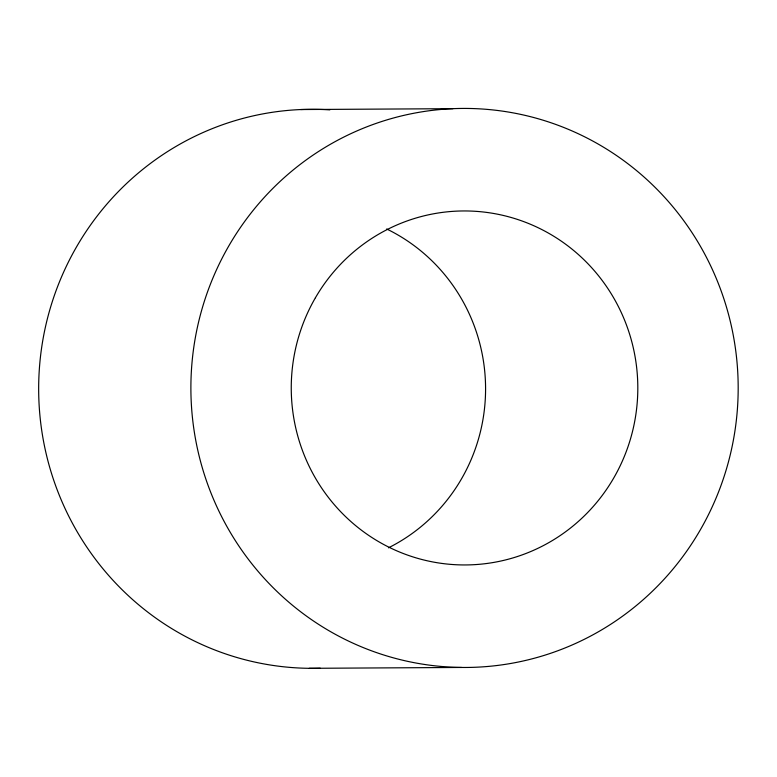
<?xml version="1.0" encoding="UTF-8"?>
<svg xmlns="http://www.w3.org/2000/svg" width="777" height="777" viewBox="0 0 777 777"><rect width="100%" height="100%" fill="white"/><g stroke="black" fill="none" stroke-linecap="round" stroke-linejoin="round"><path stroke-width="1.17" d="M300.718 109.547L452.952 108.683M309.324 668.317L461.548 667.453A279.526 273.65 89.7 0 0 703 250.893A279.526 273.65 89.7 0 0 229.05 245.503A279.526 273.65 89.7 0 0 461.548 667.453M320.25 668.22A279.526 273.65 89.7 0 1 38.704 383.838A279.526 273.65 89.7 0 1 329.846 109.878M386.664 228.972A176.991 173.271 89.7 0 1 485.576 387.849A176.991 173.271 89.7 0 1 388.451 547.824M315.423 297.756A176.991 173.271 89.7 0 0 462.645 564.937A176.991 173.271 89.7 0 0 615.53 301.165A176.991 173.271 89.7 0 0 315.423 297.756"/></g></svg>
